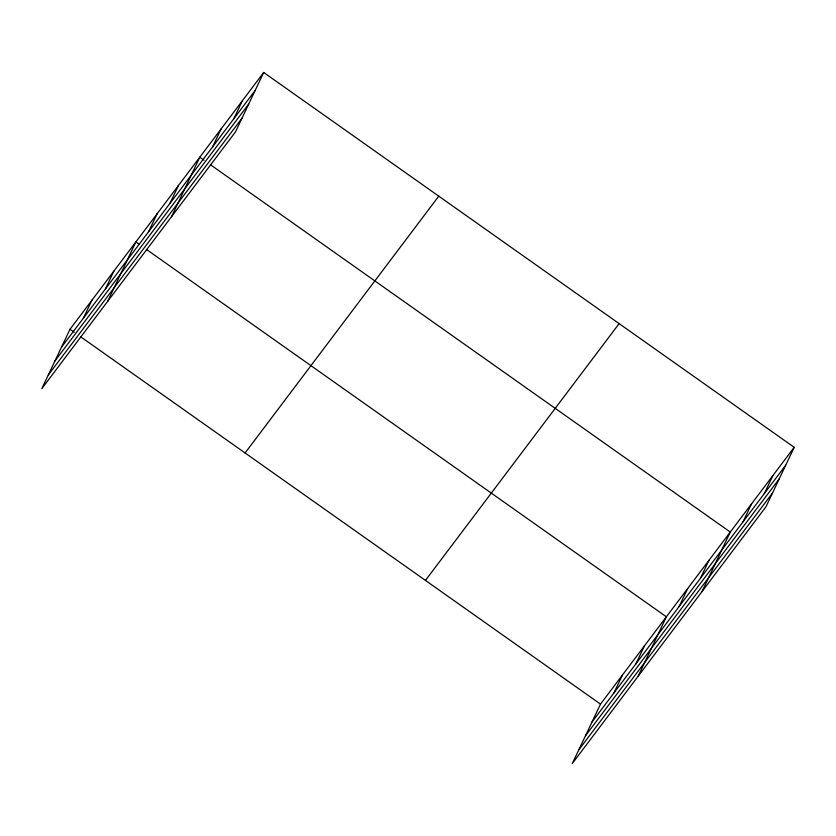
<?xml version="1.0" encoding="UTF-8"?>
<svg xmlns="http://www.w3.org/2000/svg" width="836" height="836" viewBox="0 0 836 836"><rect width="100%" height="100%" fill="white"/><g stroke="black" fill="none" stroke-linecap="round" stroke-linejoin="round"><path stroke-width="1.25" d="M263.706 72.471L70.015 329.259L41.8 388.677L235.491 131.889L263.706 72.471L794.2 447.323L765.985 506.741L572.294 763.529L600.509 704.111L794.2 447.323M83.443 318.098L91.96 300.155M105.399 288.995L113.915 271.052M107.656 301.368L135.871 241.949L139.048 244.196M148.651 231.645L157.168 213.702M169.959 203.388L178.476 185.456M171.568 216.629L199.783 157.21L204.026 160.209M212.574 146.896L221.091 128.963M233.881 118.649L242.398 100.717M613.948 692.95L622.465 675.007M635.903 663.847L644.42 645.904M638.15 676.219L666.365 616.801L146.478 249.452M679.156 606.497L687.673 588.554M700.463 578.251L708.98 560.308M702.073 591.48L730.288 532.062L210.39 164.702M743.068 521.748L751.585 503.815M764.376 493.501L772.892 475.569M61.498 347.201L255.189 90.403M54.998 360.891L248.679 104.092M48.3 374.988L241.991 118.2M245.084 452.966L438.764 196.167M425.451 580.414L619.131 323.616M591.992 722.053L785.683 465.255M585.493 735.743L779.183 478.944M578.805 749.84L772.485 493.052M70.015 329.259L74.258 332.258M80.622 336.762L600.509 704.111"/></g></svg>
